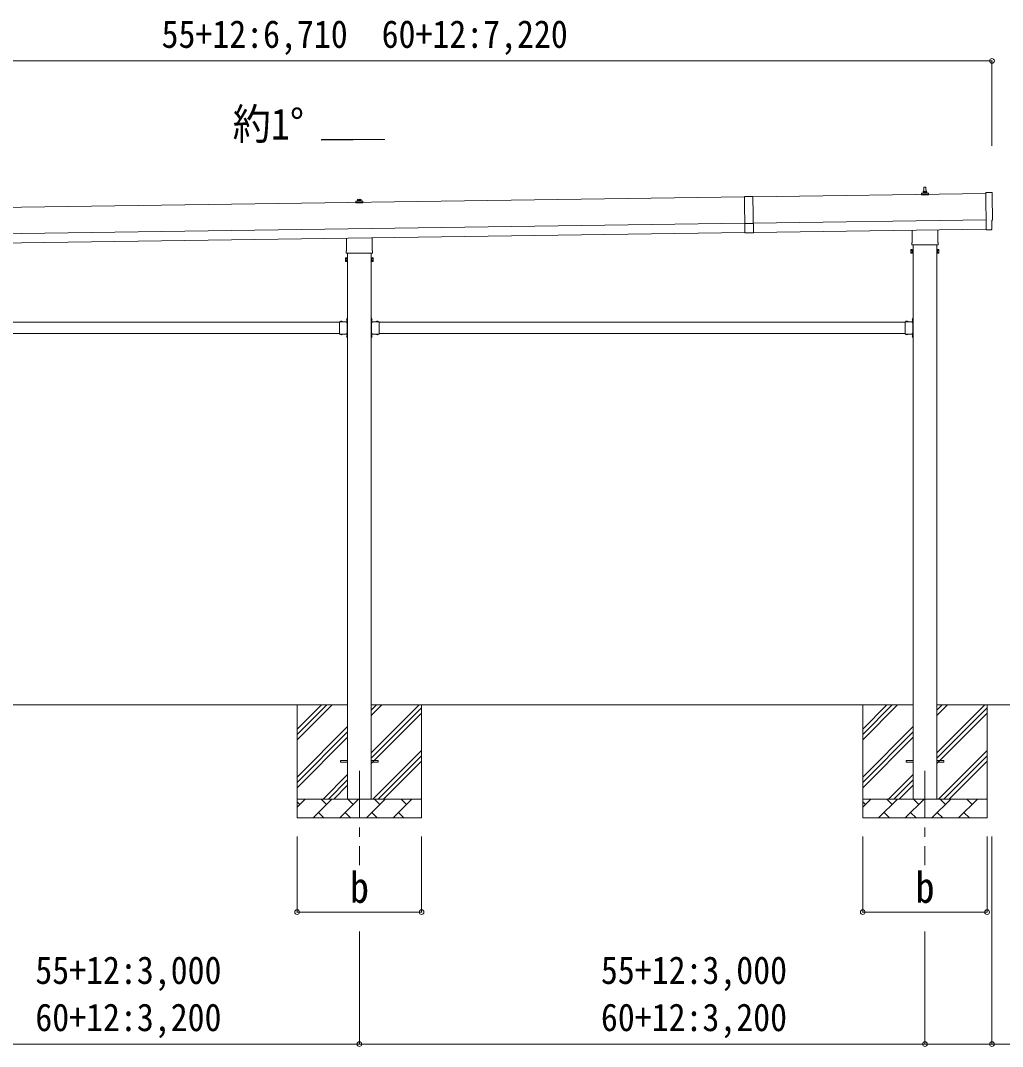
# Model space of a CAD drawing. Units: millimetres at full size, sheet at 1:50; details may follow other scales. Extents: x -14053 to 14053, y -9700 to 9700.
# Drawn here: x -3568 to 1640, y -5921 to -482 of the extents above; entities that cross this region are included whole.
import ezdxf
from ezdxf.enums import TextEntityAlignment as Align

# ---------------------------------------------------------------- set-up
doc = ezdxf.new("R2010")
doc.units = ezdxf.units.MM
doc.header["$LTSCALE"] = 50
doc.header["$PDMODE"] = 32
doc.header["$PDSIZE"] = 25
doc.linetypes.add('CHAIN1', pattern=[8, 5, -1, 1, -1])
doc.linetypes.add('USER3', pattern=[4, 3, -1])
for name, color, linetype, lineweight in [('0-1_壁線', 7, 'CHAIN1', 9), ('0-2_建具', 4, 'Continuous', 13), ('0-3_階段', 7, 'Continuous', 9), ('0-7_ハッチ', 7, 'Continuous', 13), ('0-8_外構', 6, 'Continuous', 5)]:
    doc.layers.add(name, color=color, linetype=linetype, lineweight=lineweight)
doc.styles.add('ＭＳ ゴシック', font='')
doc.styles.get('ＭＳ ゴシック').set_extended_font_data('MS Gothic')

msp = doc.modelspace()

# ---------------------------------------------------------------- linework, layer by layer
at = {"layer": '0-1_壁線'}
for p, q in [((-1770.93, -4459.63), (-1770.93, -4959.63)), ((1229.07, -4459.63), (1229.07, -4959.63))]:
    msp.add_line(p, q, dxfattribs=at)
at = {"layer": '0-2_建具'}
for p, q in [((-1635.75, -1111.96), (-1971.75, -1116.76)), ((1551.67, -1397.89), (316.29, -1415.54)), ((1210.82, -1405.15), (1210.82, -1397.44)), ((1247.32, -1405.15), (1210.82, -1405.15)), ((1211.2, -1396.65), (1246.93, -1396.65)), ((1211.58, -1396.47), (1218.3, -1394.84)), ((1218.68, -1394.65), (1239.45, -1394.65)), ((1219.07, -1393.86), (1219.07, -1389.65)), ((1220.07, -1389.65), (1238.07, -1389.65)), ((1223.07, -1389.65), (1223.79, -1366.13)), ((1224.79, -1365.15), (1233.34, -1365.15)), ((1234.34, -1366.13), (1235.07, -1389.65)), ((1239.07, -1393.86), (1239.07, -1389.65)), ((1246.55, -1396.47), (1239.83, -1394.84)), ((1247.32, -1405.15), (1247.32, -1397.44)), ((1551.59, -1392.8), (1554.43, -1591.64)), ((1583.27, -1394.01), (1551.59, -1392.8)), ((271.3, -1416.18), (-5093.66, -1492.82)), ((-1789.18, -1448.01), (-1789.18, -1440.29)), ((-1752.68, -1448.01), (-1789.18, -1448.01)), ((-1788.8, -1439.51), (-1753.07, -1439.51)), ((-1788.42, -1439.32), (-1781.7, -1437.69)), ((-1781.32, -1437.51), (-1760.55, -1437.51)), ((-1780.93, -1436.72), (-1780.93, -1432.51)), ((-1779.93, -1432.51), (-1761.93, -1432.51)), ((-1760.93, -1436.72), (-1760.93, -1432.51)), ((-1753.45, -1439.32), (-1760.17, -1437.69)), ((-1752.68, -1448.01), (-1752.68, -1440.29)), ((271.28, -1415.18), (274.02, -1607.16)), ((-5091.66, -1632.81), (273.3, -1556.17)), ((318.31, -1557.02), (273.32, -1557.67)), ((318.29, -1555.52), (1553.67, -1537.88)), ((-5090.94, -1682.8), (274.01, -1606.16)), ((319.02, -1606.52), (274.02, -1607.16)), ((319.01, -1605.52), (1554.38, -1587.87)), ((1160.77, -1659.14), (1160.77, -1593.49)), ((1297.37, -1591.54), (1297.37, -1659.14)), ((1572.64, -1590.47), (1554.43, -1591.64)), ((1573.32, -1591.1), (1572.64, -1590.47)), ((1574.06, -1591.36), (1580.98, -1590.9)), ((-1839.23, -1702), (-1839.23, -1636.35)), ((-1702.63, -1634.4), (-1702.63, -1702)), ((1159.07, -1667.91), (1159.07, -1662.41)), ((1297, -1671.41), (1161.13, -1671.41)), ((1166.57, -1671.41), (1166.57, -4609.63)), ((1291.57, -4609.63), (1291.57, -1671.41)), ((1299.07, -1662.41), (1299.07, -1667.91)), ((-1844.93, -1740.27), (-1844.18, -1738.95)), ((-1844.93, -1740.27), (-1844.93, -1757.27)), ((-1837.93, -1738.95), (-1844.18, -1738.95)), ((-1840.93, -1710.77), (-1840.93, -1705.27)), ((-1703, -1714.27), (-1838.87, -1714.27)), ((-1837.93, -1758.58), (-1837.93, -1738.95)), ((-1837.93, -1739.57), (-1835.43, -1739.57)), ((-1833.43, -1714.27), (-1833.43, -4609.63)), ((-1708.43, -4609.63), (-1708.43, -1714.27)), ((-1703.93, -1739.57), (-1706.43, -1739.57)), ((-1703.93, -1758.58), (-1703.93, -1738.95)), ((-1703.93, -1738.95), (-1697.69, -1738.95)), ((-1700.93, -1705.27), (-1700.93, -1710.77)), ((-1696.93, -1740.27), (-1697.69, -1738.95)), ((-1696.93, -1740.27), (-1696.93, -1757.27)), ((1155.07, -1697.41), (1155.82, -1696.1)), ((1155.07, -1697.41), (1155.07, -1714.41)), ((1155.07, -1714.41), (1155.82, -1715.73)), ((1162.07, -1696.1), (1155.82, -1696.1)), ((1162.07, -1701.01), (1155.82, -1701.01)), ((1162.07, -1710.82), (1155.82, -1710.82)), ((1162.07, -1715.73), (1155.82, -1715.73)), ((1162.07, -1715.73), (1162.07, -1696.1)), ((1162.07, -1696.71), (1164.57, -1696.71)), ((1164.57, -1715.11), (1162.07, -1715.11)), ((1291.57, -1716.41), (1293.57, -1716.41)), ((1296.07, -1696.71), (1293.57, -1696.71)), ((1293.57, -1715.11), (1296.07, -1715.11)), ((1296.07, -1715.73), (1296.07, -1696.1)), ((1296.07, -1696.1), (1302.31, -1696.1)), ((1296.07, -1701.01), (1302.31, -1701.01)), ((1296.07, -1710.82), (1302.31, -1710.82)), ((1296.07, -1715.73), (1302.31, -1715.73)), ((1303.07, -1697.41), (1302.31, -1696.1)), ((1303.07, -1714.41), (1302.31, -1715.73)), ((1303.07, -1697.41), (1303.07, -1714.41)), ((-1844.93, -1757.27), (-1844.18, -1758.58)), ((-1837.93, -1743.86), (-1844.18, -1743.86)), ((-1837.93, -1753.68), (-1844.18, -1753.68)), ((-1837.93, -1758.58), (-1844.18, -1758.58)), ((-1835.43, -1757.97), (-1837.93, -1757.97)), ((-1708.43, -1759.27), (-1706.43, -1759.27)), ((-1706.43, -1757.97), (-1703.93, -1757.97)), ((-1703.93, -1743.86), (-1697.69, -1743.86)), ((-1703.93, -1753.68), (-1697.69, -1753.68)), ((-1703.93, -1758.58), (-1697.69, -1758.58)), ((-1696.93, -1757.27), (-1697.69, -1758.58)), ((-1835.94, -2062.73), (-1835.43, -2062.73)), ((-1835.43, -2058.63), (-1833.43, -2058.63)), ((-1835.43, -2058.63), (-1835.43, -2078.63)), ((-1833.43, -2065.63), (-1835.43, -2065.63)), ((-1706.43, -2058.63), (-1708.43, -2058.63)), ((-1708.43, -2065.63), (-1706.43, -2065.63)), ((-1706.43, -2058.63), (-1706.43, -2078.63)), ((-1705.93, -2062.73), (-1706.43, -2062.73)), ((1164.06, -2062.73), (1164.57, -2062.73)), ((1164.57, -2058.63), (1166.57, -2058.63)), ((1164.57, -2058.63), (1164.57, -2078.63)), ((1166.57, -2065.63), (1164.57, -2065.63)), ((-4666.43, -2081.63), (-1875.43, -2081.63)), ((-1875.43, -2078.63), (-1875.43, -2144.63)), ((-1875.43, -2078.63), (-1835.43, -2078.63)), ((-1872.33, -2078.12), (-1872.33, -2078.63)), ((-1839.43, -2081.63), (-1833.93, -2081.63)), ((-1833.43, -2071.63), (-1835.43, -2071.63)), ((-1835.43, -2082.63), (-1835.43, -2140.63)), ((-1833.93, -2081.63), (-1833.93, -2141.63)), ((-1708.43, -2071.63), (-1706.43, -2071.63)), ((-1702.43, -2081.63), (-1707.93, -2081.63)), ((-1707.93, -2081.63), (-1707.93, -2141.63)), ((-1666.43, -2078.63), (-1706.43, -2078.63)), ((-1706.43, -2082.63), (-1706.43, -2140.63)), ((-1669.53, -2078.12), (-1669.53, -2078.63)), ((-1666.43, -2078.63), (-1666.43, -2144.63)), ((-1666.43, -2081.63), (1124.57, -2081.63)), ((1124.57, -2078.63), (1124.57, -2144.63)), ((1124.57, -2078.63), (1164.57, -2078.63)), ((1127.67, -2078.12), (1127.67, -2078.63)), ((1160.57, -2081.63), (1166.07, -2081.63)), ((1166.57, -2071.63), (1164.57, -2071.63)), ((1164.57, -2082.63), (1164.57, -2140.63)), ((1166.07, -2081.63), (1166.07, -2141.63)), ((-4666.43, -2141.63), (-1875.43, -2141.63)), ((-1875.43, -2144.63), (-1835.43, -2144.63)), ((-1872.33, -2145.14), (-1872.33, -2144.63)), ((-1839.43, -2141.63), (-1833.93, -2141.63)), ((-1835.43, -2142.63), (-1839.43, -2142.63)), ((-1835.94, -2148.73), (-1835.43, -2148.73)), ((-1835.43, -2144.63), (-1835.43, -2164.63)), ((-1833.43, -2151.63), (-1835.43, -2151.63)), ((-1833.43, -2157.63), (-1835.43, -2157.63)), ((-1835.43, -2164.63), (-1833.43, -2164.63)), ((-1708.43, -2151.63), (-1706.43, -2151.63)), ((-1708.43, -2157.63), (-1706.43, -2157.63)), ((-1706.43, -2164.63), (-1708.43, -2164.63)), ((-1702.43, -2141.63), (-1707.93, -2141.63)), ((-1706.43, -2142.63), (-1702.43, -2142.63)), ((-1706.43, -2144.63), (-1706.43, -2164.63)), ((-1666.43, -2144.63), (-1706.43, -2144.63)), ((-1705.93, -2148.73), (-1706.43, -2148.73)), ((-1669.53, -2145.14), (-1669.53, -2144.63)), ((-1666.43, -2141.63), (1124.57, -2141.63)), ((1124.57, -2144.63), (1164.57, -2144.63)), ((1127.67, -2145.14), (1127.67, -2144.63)), ((1160.57, -2141.63), (1166.07, -2141.63)), ((1164.57, -2142.63), (1160.57, -2142.63)), ((1164.06, -2148.73), (1164.57, -2148.73)), ((1164.57, -2144.63), (1164.57, -2164.63)), ((1166.57, -2151.63), (1164.57, -2151.63)), ((1166.57, -2157.63), (1164.57, -2157.63)), ((1164.57, -2164.63), (1166.57, -2164.63)), ((-1870.93, -4405.13), (-1833.43, -4405.13)), ((-1870.93, -4414.13), (-1870.93, -4405.13)), ((-1708.43, -4405.13), (-1670.93, -4405.13)), ((-1670.93, -4414.13), (-1670.93, -4405.13)), ((1129.07, -4405.13), (1166.57, -4405.13)), ((1129.07, -4414.13), (1129.07, -4405.13)), ((1291.57, -4405.13), (1329.07, -4405.13)), ((1329.07, -4414.13), (1329.07, -4405.13)), ((-1870.93, -4414.13), (-1833.43, -4414.13)), ((-1708.43, -4414.13), (-1670.93, -4414.13)), ((1129.07, -4414.13), (1166.57, -4414.13)), ((1291.57, -4414.13), (1329.07, -4414.13))]:
    msp.add_line(p, q, dxfattribs=at)
for points in [[(271.28, -1415.18), (316.28, -1414.54), (319.02, -1606.52)], [(1583.77, -1587.87), (1583.1, -1540.84), (1583.7, -1540.83)], [(-1706.43, -1759.27), (-1706.43, -1738.27), (-1708.43, -1738.27)], [(1293.57, -1716.41), (1293.57, -1695.41), (1291.57, -1695.41)], [(-1835.94, -2062.73), (-1835.94, -2074.53), (-1835.43, -2074.53)], [(-1705.93, -2062.73), (-1705.93, -2074.53), (-1706.43, -2074.53)], [(1164.06, -2062.73), (1164.06, -2074.53), (1164.57, -2074.53)], [(-1872.33, -2078.12), (-1860.53, -2078.12), (-1860.53, -2078.63)], [(-1835.43, -2082.63), (-1839.43, -2082.63), (-1839.43, -2080.63), (-1835.43, -2080.63)], [(-1706.43, -2082.63), (-1702.43, -2082.63), (-1702.43, -2080.63), (-1706.43, -2080.63)], [(-1669.53, -2078.12), (-1681.33, -2078.12), (-1681.33, -2078.63)], [(1127.67, -2078.12), (1139.47, -2078.12), (1139.47, -2078.63)], [(1164.57, -2082.63), (1160.57, -2082.63), (1160.57, -2080.63), (1164.57, -2080.63)], [(-1872.33, -2145.14), (-1860.53, -2145.14), (-1860.53, -2144.63)], [(-1835.43, -2140.63), (-1839.43, -2140.63), (-1839.43, -2142.63)], [(-1835.94, -2148.73), (-1835.94, -2160.53), (-1835.43, -2160.53)], [(-1706.43, -2140.63), (-1702.43, -2140.63), (-1702.43, -2142.63)], [(-1705.93, -2148.73), (-1705.93, -2160.53), (-1706.43, -2160.53)], [(-1669.53, -2145.14), (-1681.33, -2145.14), (-1681.33, -2144.63)], [(1127.67, -2145.14), (1139.47, -2145.14), (1139.47, -2144.63)], [(1164.57, -2140.63), (1160.57, -2140.63), (1160.57, -2142.63)], [(1164.06, -2148.73), (1164.06, -2160.53), (1164.57, -2160.53)]]:
    msp.add_lwpolyline(points, dxfattribs=at)
for points in [[(-1835.43, -1759.27), (-1835.43, -1738.27), (-1833.43, -1738.27), (-1833.43, -1759.27)], [(1164.57, -1716.41), (1164.57, -1695.41), (1166.57, -1695.41), (1166.57, -1716.41)]]:
    msp.add_lwpolyline(points, close=True, dxfattribs=at)
at = {"layer": '0-2_建具', "linetype": 'USER3'}
for points in [[(-1838.05, -2066.13), (-1835.27, -2067.48), (-1834.66, -2068.63)], [(-1703.82, -2066.13), (-1706.6, -2067.48), (-1707.21, -2068.63)], [(1161.95, -2066.13), (1164.73, -2067.48), (1165.34, -2068.63)], [(-1868.93, -2076.02), (-1867.58, -2078.79), (-1866.43, -2079.4)], [(-1863.93, -2076.02), (-1865.29, -2078.79), (-1866.43, -2079.4)], [(-1838.05, -2071.13), (-1835.27, -2069.77), (-1834.66, -2068.63)], [(-1703.82, -2071.13), (-1706.6, -2069.77), (-1707.21, -2068.63)], [(-1677.93, -2076.02), (-1676.58, -2078.79), (-1675.43, -2079.4)], [(-1672.93, -2076.02), (-1674.29, -2078.79), (-1675.43, -2079.4)], [(1131.07, -2076.02), (1132.42, -2078.79), (1133.57, -2079.4)], [(1136.07, -2076.02), (1134.71, -2078.79), (1133.57, -2079.4)], [(1161.95, -2071.13), (1164.73, -2069.77), (1165.34, -2068.63)], [(-1868.93, -2147.24), (-1867.58, -2144.46), (-1866.43, -2143.85)], [(-1863.93, -2147.24), (-1865.29, -2144.46), (-1866.43, -2143.85)], [(-1838.05, -2152.13), (-1835.27, -2153.48), (-1834.66, -2154.63)], [(-1838.05, -2157.13), (-1835.27, -2155.77), (-1834.66, -2154.63)], [(-1703.82, -2152.13), (-1706.6, -2153.48), (-1707.21, -2154.63)], [(-1703.82, -2157.13), (-1706.6, -2155.77), (-1707.21, -2154.63)], [(-1677.93, -2147.24), (-1676.58, -2144.46), (-1675.43, -2143.85)], [(-1672.93, -2147.24), (-1674.29, -2144.46), (-1675.43, -2143.85)], [(1131.07, -2147.24), (1132.42, -2144.46), (1133.57, -2143.85)], [(1136.07, -2147.24), (1134.71, -2144.46), (1133.57, -2143.85)], [(1161.95, -2152.13), (1164.73, -2153.48), (1165.34, -2154.63)], [(1161.95, -2157.13), (1164.73, -2155.77), (1165.34, -2154.63)]]:
    msp.add_lwpolyline(points, dxfattribs=at)
at = {"layer": '0-2_建具'}
for centre, radius, start, end in [((1211.82, -1397.44), 1, 103.62699, 180), ((1218.07, -1393.86), 1, 283.62699, 0), ((1223.15, -1390.29), 4.13, 90, 171.17633), ((1220.07, -1390.65), 1, 90, 180), ((1224.79, -1366.15), 1, 90, 178.60509), ((1232.4, -1389.65), 4.83, 133.60282, 180), ((1225.73, -1389.65), 4.83, 0, 46.39718), ((1233.34, -1366.15), 1, 1.39491, 90), ((1234.98, -1390.29), 4.13, 8.82367, 90), ((1238.07, -1390.65), 1, 0, 90), ((1240.07, -1393.86), 1, 180, 256.37301), ((1246.32, -1397.44), 1, 0, 76.37301), ((-1788.18, -1440.29), 1, 103.62699, 180), ((-1781.93, -1436.72), 1, 283.62699, 0), ((-1776.85, -1433.14), 4.13, 90, 171.17633), ((-1779.93, -1433.51), 1, 90, 180), ((-1767.6, -1432.51), 4.83, 133.60282, 180), ((-1774.27, -1432.51), 4.83, 0, 46.39718), ((-1765.02, -1433.14), 4.13, 8.82367, 90), ((-1761.93, -1433.51), 1, 0, 90), ((-1759.93, -1436.72), 1, 180, 256.37301), ((-1753.68, -1440.29), 1, 0, 76.37301), ((1574, -1590.36), 1, 227.3164, 273.81435), ((1163.07, -1662.41), 4, 125.09963, 180), ((1163.07, -1667.91), 4, 180, 194.47751), ((1163.07, -1667.91), 4, 194.47751, 241.04498), ((1295.07, -1667.91), 4, 298.95502, 345.52249), ((1295.07, -1662.41), 4, 0, 54.90037), ((1295.07, -1667.91), 4, 345.52249, 0), ((-1840.59, -1741.41), 4.34, 145.61575, 214.38425), ((-1836.93, -1705.27), 4, 125.09963, 180), ((-1836.93, -1710.77), 4, 180, 194.47751), ((-1836.93, -1710.77), 4, 194.47751, 241.04498), ((-1704.93, -1710.77), 4, 298.95502, 345.52249), ((-1704.93, -1705.27), 4, 0, 54.90037), ((-1704.93, -1710.77), 4, 345.52249, 0), ((-1701.28, -1741.41), 4.34, 325.61575, 34.38425), ((1159.41, -1698.55), 4.34, 145.61575, 214.38425), ((1171.31, -1705.91), 16.24, 162.41205, 197.58795), ((1159.41, -1713.27), 4.34, 145.61575, 214.38425), ((1286.82, -1705.91), 16.24, 342.41205, 17.58795), ((1298.72, -1698.55), 4.34, 325.61575, 34.38425), ((1298.72, -1713.27), 4.34, 325.61575, 34.38425), ((-1828.69, -1748.77), 16.24, 162.41205, 197.58795), ((-1840.59, -1756.13), 4.34, 145.61575, 214.38425), ((-1713.18, -1748.77), 16.24, 342.41205, 17.58795), ((-1701.28, -1756.13), 4.34, 325.61575, 34.38425), ((-1830.2, -2068.63), 8.23, 134.2189, 225.7811), ((-1711.67, -2068.63), 8.23, 314.2189, 45.7811), ((1169.8, -2068.63), 8.23, 134.2189, 225.7811), ((-1866.43, -2083.86), 8.23, 44.2189, 135.7811), ((-1835.43, -2078.63), 2, 270, 0), ((-1706.43, -2078.63), 2, 180, 270), ((-1675.43, -2083.86), 8.23, 44.2189, 135.7811), ((1133.57, -2083.86), 8.23, 44.2189, 135.7811), ((1164.57, -2078.63), 2, 270, 0), ((-1866.43, -2139.39), 8.23, 224.2189, 315.7811), ((-1830.2, -2154.63), 8.23, 134.2189, 225.7811), ((-1835.43, -2144.63), 2, 0, 90), ((-1706.43, -2144.63), 2, 90, 180), ((-1711.67, -2154.63), 8.23, 314.2189, 45.7811), ((-1675.43, -2139.39), 8.23, 224.2189, 315.7811), ((1133.57, -2139.39), 8.23, 224.2189, 315.7811), ((1169.8, -2154.63), 8.23, 134.2189, 225.7811), ((1164.57, -2144.63), 2, 0, 90)]:
    msp.add_arc(centre, radius, start, end, dxfattribs=at)
for centre, major_axis, ratio, start_param, end_param in [((1583.07, -1397), (3, -0.04), 0.99863, 6.2683889, 7.8016218), ((6349.45, -1399.34), (-4762.89, -68.04), 0.99863, 6.268406, 6.2977043), ((1583.64, -1536.43), (4.41, -0.06), 0.99863, 4.712389, 6.2976778), ((1580.77, -1587.9), (2.21, -2.04), 0.9974, 5.5252311, 7.0411395)]:
    msp.add_ellipse(centre, major_axis=major_axis, ratio=ratio, start_param=start_param, end_param=end_param, dxfattribs=at)
at = {"layer": '0-3_階段'}
for p, q in [((-1833.43, -4109.63), (-4708.43, -4109.63)), ((-2100.93, -4109.63), (-2100.93, -4709.63)), ((-2100.93, -4294.68), (-1915.88, -4109.63)), ((-2100.93, -4266.39), (-1944.17, -4109.63)), ((-2100.93, -4238.11), (-1972.45, -4109.63)), ((1166.57, -4109.63), (-1708.43, -4109.63)), ((-1708.43, -4364.73), (-1453.34, -4109.63)), ((-1708.43, -4166.74), (-1651.33, -4109.63)), ((-1708.43, -4138.45), (-1679.61, -4109.63)), ((-1708.43, -4393.01), (-1440.93, -4125.51)), ((-1440.93, -4109.63), (-1440.93, -4709.63)), ((899.07, -4109.63), (899.07, -4709.63)), ((899.07, -4294.68), (1084.12, -4109.63)), ((899.07, -4266.39), (1055.83, -4109.63)), ((899.07, -4238.11), (1027.55, -4109.63)), ((2579.94, -4109.63), (1291.57, -4109.63)), ((1291.57, -4364.73), (1546.66, -4109.63)), ((1291.57, -4166.74), (1348.67, -4109.63)), ((1291.57, -4138.45), (1320.39, -4109.63)), ((1291.57, -4393.01), (1559.07, -4125.51)), ((1559.07, -4109.63), (1559.07, -4709.63)), ((-1708.43, -4421.29), (-1440.93, -4153.79)), ((1291.57, -4421.29), (1559.07, -4153.79)), ((-2100.93, -4492.67), (-1833.43, -4225.17)), ((899.07, -4492.67), (1166.57, -4225.17)), ((-2100.93, -4520.95), (-1833.43, -4253.45)), ((-2100.93, -4549.24), (-1833.43, -4281.74)), ((899.07, -4520.95), (1166.57, -4253.45)), ((899.07, -4549.24), (1166.57, -4281.74)), ((-1698.78, -4609.63), (-1440.93, -4351.78)), ((-1670.49, -4609.63), (-1440.93, -4380.07)), ((1301.22, -4609.63), (1559.07, -4351.78)), ((1329.51, -4609.63), (1559.07, -4380.07)), ((-1642.21, -4609.63), (-1440.93, -4408.35)), ((1357.79, -4609.63), (1559.07, -4408.35)), ((-1963.34, -4609.63), (-1833.43, -4479.73)), ((-1935.05, -4609.63), (-1833.43, -4508.01)), ((1036.66, -4609.63), (1166.57, -4479.73)), ((1064.95, -4609.63), (1166.57, -4508.01)), ((-1906.77, -4609.63), (-1833.43, -4536.29)), ((1093.23, -4609.63), (1166.57, -4536.29)), ((-2100.93, -4609.63), (-1440.93, -4609.63)), ((-2100.93, -4652.52), (-2058.04, -4609.63)), ((-2016.62, -4709.63), (-1916.62, -4609.63)), ((-1945.17, -4638.18), (-1973.73, -4609.63)), ((-1875.2, -4709.63), (-1775.2, -4609.63)), ((-1803.75, -4638.18), (-1832.31, -4609.63)), ((-1733.78, -4709.63), (-1633.78, -4609.63)), ((-1662.33, -4638.18), (-1690.88, -4609.63)), ((-1592.36, -4709.63), (-1492.36, -4609.63)), ((-1520.91, -4638.18), (-1549.46, -4609.63)), ((-1444.22, -4609.63), (-1440.93, -4606.34)), ((899.07, -4609.63), (1559.07, -4609.63)), ((899.07, -4652.52), (941.96, -4609.63)), ((983.38, -4709.63), (1083.38, -4609.63)), ((1054.83, -4638.18), (1026.27, -4609.63)), ((1124.8, -4709.63), (1224.8, -4609.63)), ((1196.25, -4638.18), (1167.69, -4609.63)), ((1266.22, -4709.63), (1366.22, -4609.63)), ((1337.67, -4638.18), (1309.12, -4609.63)), ((1407.64, -4709.63), (1507.64, -4609.63)), ((1479.09, -4638.18), (1450.54, -4609.63)), ((1555.78, -4609.63), (1559.07, -4606.34)), ((-2086.6, -4638.18), (-2100.93, -4623.84)), ((913.4, -4638.18), (899.07, -4623.84)), ((-1440.93, -4709.63), (-2100.93, -4709.63)), ((-1988.07, -4681.07), (-1959.51, -4709.63)), ((-1846.65, -4681.07), (-1818.09, -4709.63)), ((-1705.22, -4681.07), (-1676.67, -4709.63)), ((-1563.8, -4681.07), (-1535.25, -4709.63)), ((1559.07, -4709.63), (899.07, -4709.63)), ((1011.93, -4681.07), (1040.49, -4709.63)), ((1153.35, -4681.07), (1181.91, -4709.63)), ((1294.78, -4681.07), (1323.33, -4709.63)), ((1436.2, -4681.07), (1464.75, -4709.63))]:
    msp.add_line(p, q, dxfattribs=at)
at = {"layer": '0-7_ハッチ', "color": 4}
for p, q in [((-1971.75, -1116.76), (-1971.75, -1111.96)), ((-1971.75, -1111.96), (-1635.75, -1111.96))]:
    msp.add_line(p, q, dxfattribs=at)
at = {"layer": '0-8_外構'}
for p, q in [((1584.68, -695.51), (-5124.67, -695.51)), ((1584.68, -695.51), (1584.68, -1145.51)), ((-2100.93, -5208.63), (-2100.93, -4808.63)), ((-1440.93, -5208.63), (-1440.93, -4808.63)), ((899.07, -5208.63), (899.07, -4808.63)), ((1559.07, -5208.63), (1559.07, -4808.63)), ((1584.68, -5908.63), (1584.68, -4808.63)), ((-2100.93, -5208.63), (-1440.93, -5208.63)), ((899.07, -5208.63), (1559.07, -5208.63)), ((-1770.93, -5908.63), (-1770.93, -5310.63)), ((1229.07, -5908.63), (1229.07, -5310.63)), ((-1770.93, -5908.63), (-4770.93, -5908.63)), ((1229.07, -5908.63), (-1770.93, -5908.63)), ((1584.68, -5908.63), (1229.07, -5908.63)), ((2569.25, -5908.63), (1584.68, -5908.63))]:
    msp.add_line(p, q, dxfattribs=at)
for p in [(1584.68, -695.51), (-2100.93, -5208.63), (-1440.93, -5208.63), (899.07, -5208.63), (1559.07, -5208.63), (-1770.93, -5908.63), (1229.07, -5908.63), (1584.68, -5908.63)]:
    msp.add_point(p, dxfattribs=at)

# ---------------------------------------------------------------- texts
at = {"layer": '0-7_ハッチ', "style": 'ＭＳ ゴシック', "width": 0.9}
msp.add_text('約1°', height=165, dxfattribs=at).set_placement((-2442.83, -1162.02), align=Align.BOTTOM_LEFT)
at = {"layer": '0-8_外構', "color": 7, "style": 'ＭＳ ゴシック', "width": 0.9}
for s, height, p in [('55+12:6,710\u300060+12:7,220', 146.6, (-2820, -670.51)), ('b', 165, (-1820.93, -5208.63)), ('b', 165, (1179.07, -5208.63)), ('55+12:3,000', 146.6, (-3489.68, -5633.63)), ('55+12:3,000', 146.6, (-489.68, -5633.63)), ('60+12:3,200', 146.6, (-3489.68, -5883.63)), ('60+12:3,200', 146.6, (-489.68, -5883.63))]:
    msp.add_text(s, height=height, dxfattribs=at).set_placement(p, align=Align.BOTTOM_LEFT)

doc.saveas('drawing.dxf')
